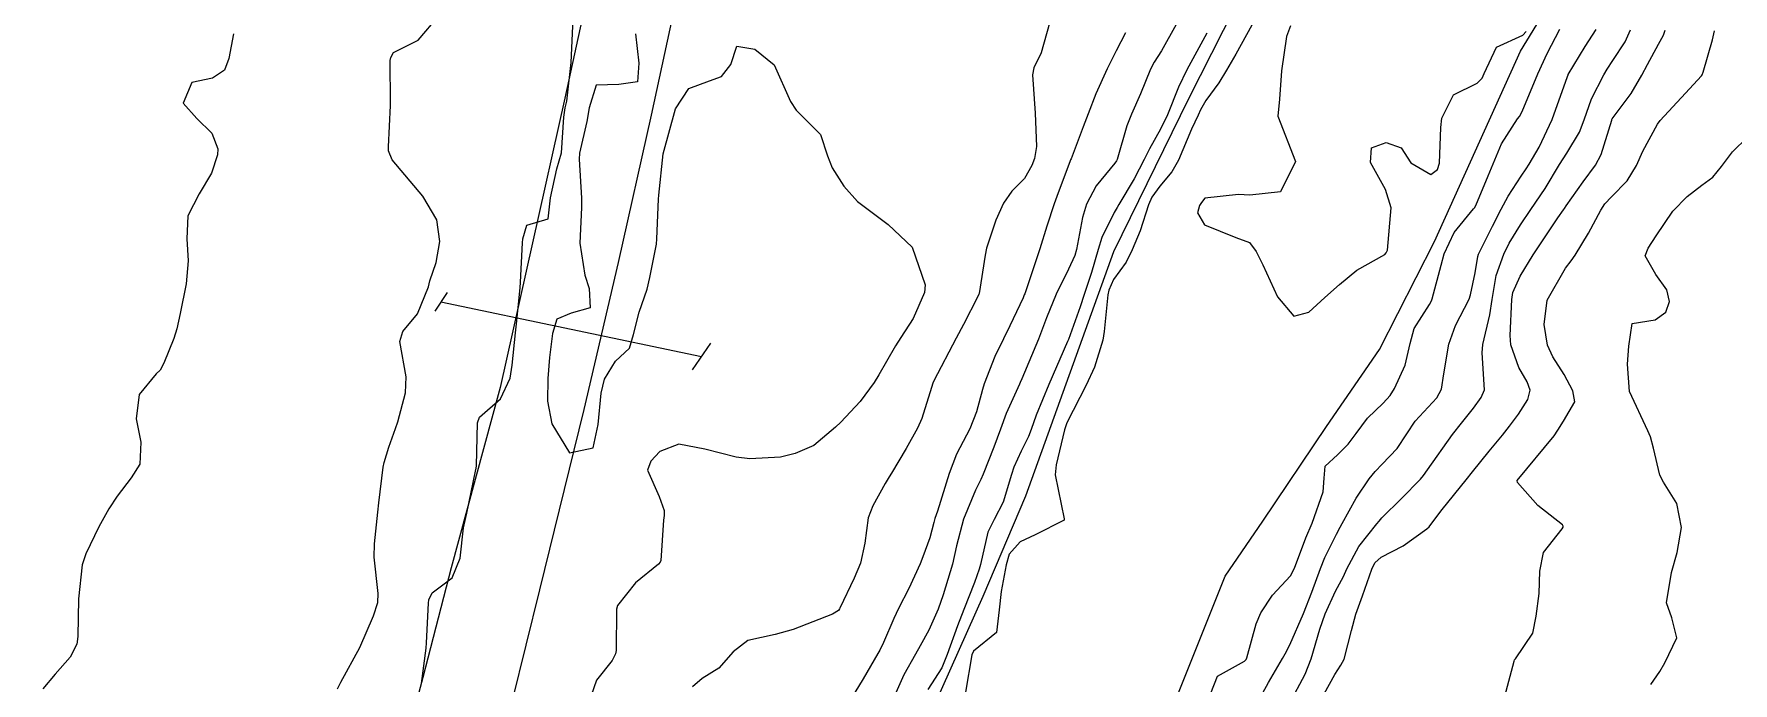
# Model space of a CAD drawing. Header units: metres. Extents: x 292545 to 299085, y 7450245 to 7463078.
# Drawn here: x 296435 to 296510.3, y 7459748.9 to 7459777.6 of the extents above; entities that cross this region are included whole.
import ezdxf

# ---------------------------------------------------------------- set-up
doc = ezdxf.new("R2010")
doc.units = ezdxf.units.M
for name, color, linetype in [('Curvas de Nivel 1m', 11, 'Continuous'), ('Curvas de Nivel 5m', 15, 'Continuous'), ('Hidrografia', 140, 'Continuous'), ('Linha Férrea', 20, 'Continuous'), ('Pórtico', 62, 'Continuous')]:
    doc.layers.add(name, color=color, linetype=linetype)

msp = doc.modelspace()

# ---------------------------------------------------------------- linework, layer by layer
at = {"layer": 'Curvas de Nivel 1m', "flags": 128}
for points, elevation in [([(296448.472, 7459748.624), (296448.627, 7459748.916), (296449.468, 7459750.458), (296450.065, 7459751.857), (296450.255, 7459752.446), (296450.27, 7459752.843), (296450.103, 7459754.446), (296450.107, 7459755.038), (296450.258, 7459756.445), (296450.299, 7459756.862), (296450.504, 7459758.442), (296450.543, 7459758.635), (296450.746, 7459759.316), (296451.049, 7459760.147), (296451.144, 7459760.436), (296451.489, 7459761.72), (296451.514, 7459762.433), (296451.242, 7459764), (296451.361, 7459764.435), (296452.024, 7459765.225), (296452.507, 7459766.423), (296452.571, 7459766.687), (296452.844, 7459767.5), (296453.003, 7459768.418), (296452.867, 7459769.384), (296452.248, 7459770.426), (296450.899, 7459772.046), (296450.737, 7459772.442), (296450.727, 7459772.62), (296450.818, 7459774.441), (296450.819, 7459774.547), (296450.807, 7459776.441), (296450.831, 7459776.565), (296450.956, 7459776.789), (296452.053, 7459777.338), (296452.973, 7459778.42)], 658), ([(296452.188, 7459748.863), (296452.395, 7459750.422), (296452.412, 7459750.656), (296452.505, 7459752.422), (296452.522, 7459752.564), (296452.67, 7459752.874), (296453.548, 7459753.539), (296453.911, 7459754.402), (296454.058, 7459755.751), (296454.198, 7459756.398), (296454.591, 7459758.252), (296454.62, 7459758.392), (296454.629, 7459758.497), (296454.672, 7459760.391), (296454.766, 7459760.653), (296455.69, 7459761.465), (296456.119, 7459762.377), (296456.215, 7459762.953), (296456.354, 7459764.375), (296456.397, 7459764.787), (296456.561, 7459766.373), (296456.586, 7459766.622), (296456.67, 7459768.372), (296456.687, 7459768.54), (296456.865, 7459769.143), (296457.807, 7459769.422), (296457.911, 7459770.355), (296458.186, 7459771.641), (296458.393, 7459772.348), (296458.494, 7459773.921), (296458.557, 7459774.345), (296458.631, 7459774.641), (296458.821, 7459776.342), (296458.906, 7459778.275)], 659), ([(296480.008, 7459778.094), (296479.628, 7459776.768), (296479.312, 7459776.105), (296479.249, 7459775.805), (296479.365, 7459774.103), (296479.428, 7459772.622), (296479.332, 7459772.104), (296479.218, 7459771.785), (296478.889, 7459771.207), (296478.341, 7459770.655), (296477.97, 7459770.119), (296477.622, 7459769.366), (296477.22, 7459768.126), (296477.153, 7459767.823), (296476.886, 7459766.129), (296476.875, 7459766.087), (296476.831, 7459765.995), (296476.197, 7459764.754), (296475.873, 7459764.144), (296474.884, 7459762.259), (296474.841, 7459762.159), (296474.781, 7459761.964), (296474.345, 7459760.586), (296474.157, 7459760.166), (296473.659, 7459759.261), (296473, 7459758.177), (296472.899, 7459758.011), (296472.728, 7459757.71), (296472.181, 7459756.723), (296471.97, 7459756.187), (296471.819, 7459755.066), (296471.641, 7459754.19), (296471.348, 7459753.528), (296470.721, 7459752.199), (296470.702, 7459752.16), (296470.662, 7459752.091), (296470.392, 7459751.935), (296468.653, 7459751.248), (296467.858, 7459751.031), (296466.648, 7459750.765), (296465.995, 7459750.26), (296465.367, 7459749.534), (296464.625, 7459749.088), (296464.196, 7459748.708)], 658), ([(296443.871, 7459777.614), (296443.658, 7459776.523), (296443.465, 7459776.005), (296442.94, 7459775.656), (296442.025, 7459775.455), (296441.638, 7459774.549), (296442.242, 7459773.866), (296442.91, 7459773.216), (296443.178, 7459772.527), (296443.163, 7459772.265), (296442.892, 7459771.446), (296442.351, 7459770.538), (296441.85, 7459769.564), (296441.802, 7459768.546), (296441.865, 7459767.566), (296441.77, 7459766.546), (296441.513, 7459765.243), (296441.367, 7459764.552), (296441.227, 7459764.135), (296440.79, 7459763.04), (296440.624, 7459762.723), (296440.45, 7459762.563), (296439.697, 7459761.647), (296439.564, 7459760.572), (296439.77, 7459759.547), (296439.728, 7459758.57), (296439.338, 7459757.963), (296438.719, 7459757.148), (296438.343, 7459756.586), (296437.909, 7459755.796), (296437.33, 7459754.6), (296437.173, 7459754.115), (296437.009, 7459752.605), (296436.983, 7459750.942), (296436.926, 7459750.606), (296436.637, 7459750.03), (296435.974, 7459749.272), (296435.424, 7459748.622)], 658), ([(296461.664, 7459777.615), (296461.816, 7459776.311), (296461.761, 7459775.492), (296460.939, 7459775.377), (296459.925, 7459775.344), (296459.617, 7459774.333), (296459.512, 7459773.739), (296459.189, 7459772.337), (296459.173, 7459772.065), (296459.28, 7459770.336), (296459.286, 7459769.927), (296459.203, 7459768.345), (296459.427, 7459766.929), (296459.615, 7459766.338), (296459.663, 7459765.494), (296458.816, 7459765.248), (296458.188, 7459764.98), (296457.993, 7459764.358), (296457.868, 7459763.283), (296457.785, 7459762.36), (296457.769, 7459761.364), (296457.964, 7459760.358), (296458.744, 7459759.077), (296459.796, 7459759.286), (296460.011, 7459760.331), (296460.153, 7459761.706), (296460.303, 7459762.327), (296460.791, 7459763.131), (296461.402, 7459763.708), (296461.583, 7459764.312), (296461.838, 7459765.289), (296462.181, 7459766.307), (296462.307, 7459766.837), (296462.597, 7459768.303), (296462.623, 7459768.536), (296462.696, 7459770.302), (296462.707, 7459770.479), (296462.903, 7459772.3), (296463.435, 7459774.292), (296464.028, 7459775.193), (296464.942, 7459775.532), (296465.479, 7459775.731), (296465.89, 7459776.261), (296466.156, 7459777.063), (296466.96, 7459776.938), (296467.817, 7459776.241), (296468.534, 7459774.628), (296468.782, 7459774.231), (296468.922, 7459774.107), (296469.858, 7459773.161), (296470.174, 7459772.211), (296470.377, 7459771.688), (296470.89, 7459770.874), (296471.5, 7459770.194), (296472.863, 7459769.175), (296473.926, 7459768.169), (296474.5, 7459766.5), (296474.461, 7459766.164), (296473.971, 7459765.013), (296473.416, 7459764.174), (296473.177, 7459763.799), (296472.792, 7459763.109), (296472.449, 7459762.521), (296472.238, 7459762.185), (296471.626, 7459761.34), (296470.765, 7459760.427), (296470.532, 7459760.203), (296469.568, 7459759.4), (296468.745, 7459759.038), (296468.096, 7459758.883), (296466.741, 7459758.799), (296466.122, 7459758.876), (296464.747, 7459759.233), (296463.591, 7459759.447), (296462.745, 7459759.122), (296462.347, 7459758.695), (296462.209, 7459758.305), (296462.721, 7459757.143), (296462.94, 7459756.522), (296462.939, 7459756.298), (296462.916, 7459756.092), (296462.791, 7459754.299), (296462.766, 7459754.225), (296462.691, 7459754.142), (296461.666, 7459753.323), (296460.874, 7459752.318), (296460.83, 7459752.149), (296460.814, 7459750.318), (296460.785, 7459750.174), (296460.636, 7459749.882), (296459.944, 7459749.01), (296459.709, 7459748.334)], 659), ([(296483.362, 7459777.663), (296482.961, 7459776.868), (296482.688, 7459776.33), (296482.55, 7459776.064), (296482.049, 7459774.956), (296481.71, 7459774.072), (296481.498, 7459773.493), (296480.956, 7459772.079), (296480.939, 7459772.043), (296480.901, 7459771.954), (296480.388, 7459770.58), (296480.203, 7459770.09), (296479.878, 7459769.11), (296479.579, 7459768.099), (296478.961, 7459766.235), (296478.905, 7459766.109), (296478.883, 7459766.058), (296478.83, 7459765.924), (296478.243, 7459764.684), (296477.959, 7459764.118), (296477.579, 7459763.338), (296477.104, 7459762.127), (296477.03, 7459761.878), (296476.77, 7459760.883), (296476.475, 7459760.134), (296475.878, 7459759.011), (296475.564, 7459758.148), (296475.05, 7459756.488), (296474.932, 7459756.157), (296474.881, 7459755.987), (296474.7, 7459755.303), (296474.39, 7459754.46), (296474.274, 7459754.164), (296473.778, 7459753.062), (296473.321, 7459752.173), (296473.104, 7459751.73), (296472.648, 7459750.674), (296472.493, 7459750.333), (296472.409, 7459750.182), (296471.745, 7459749.07), (296471.217, 7459748.194)], 657), ([(296485.615, 7459778.03), (296484.961, 7459776.861), (296484.643, 7459776.356), (296484.477, 7459776.045), (296484.027, 7459774.958), (296483.635, 7459774.053), (296483.433, 7459773.539), (296483.002, 7459772.059), (296482.973, 7459771.989), (296482.9, 7459771.895), (296482.069, 7459770.884), (296481.64, 7459770.072), (296481.458, 7459769.484), (296481.193, 7459768.077), (296481.12, 7459767.808), (296480.844, 7459767.197), (296480.295, 7459766.088), (296479.864, 7459765.047), (296479.512, 7459764.099), (296478.785, 7459762.352), (296478.705, 7459762.189), (296478.669, 7459762.111), (296478.078, 7459760.808), (296477.835, 7459760.119), (296477.545, 7459759.328), (296477.066, 7459758.127), (296476.966, 7459757.892), (296476.726, 7459757.411), (296476.198, 7459756.138), (296475.89, 7459754.947), (296475.707, 7459754.145), (296475.299, 7459752.78), (296475.077, 7459752.154), (296474.653, 7459751.216), (296474.279, 7459750.531), (296474.063, 7459750.166), (296473.555, 7459749.245), (296473.086, 7459748.175)], 656), ([(296488.961, 7459778.003), (296488.248, 7459776.71), (296487.84, 7459776.001), (296487.503, 7459775.446), (296486.933, 7459774.664), (296486.694, 7459774.246), (296486.586, 7459774.015), (296486.296, 7459773.399), (296485.714, 7459772.028), (296485.425, 7459771.502), (296484.885, 7459770.871), (296484.532, 7459770.389), (296484.384, 7459770.045), (296484.011, 7459768.899), (296483.659, 7459768.052), (296483.393, 7459767.509), (296482.84, 7459766.736), (296482.63, 7459766.267), (296482.583, 7459766.063), (296482.429, 7459764.443), (296482.369, 7459764.064), (296481.993, 7459762.866), (296481.623, 7459762.072), (296480.766, 7459760.403), (296480.668, 7459760.091), (296480.295, 7459758.539), (296480.254, 7459758.095), (296480.656, 7459756.148), (296480.647, 7459756.091), (296479.365, 7459755.441), (296478.698, 7459755.132), (296478.22, 7459754.585), (296478.082, 7459754.116), (296477.856, 7459752.933), (296477.773, 7459752.119), (296477.655, 7459751.118), (296476.645, 7459750.29), (296476.566, 7459750.131), (296476.277, 7459748.476)], 654), ([(296490.676, 7459777.964), (296490.5, 7459777.498), (296490.276, 7459775.977), (296490.183, 7459774.728), (296490.112, 7459773.978), (296490.903, 7459771.97), (296490.234, 7459770.625), (296488.88, 7459770.479), (296488.378, 7459770.498), (296486.878, 7459770.337), (296486.73, 7459770.157), (296486.647, 7459770.013), (296486.553, 7459769.698), (296486.864, 7459769.157), (296488.247, 7459768.608), (296488.857, 7459768.384), (296489.155, 7459767.987), (296489.447, 7459767.384), (296490.099, 7459765.977), (296490.82, 7459765.115), (296491.491, 7459765.291), (296492.199, 7459765.95), (296492.839, 7459766.526), (296493.617, 7459767.16), (296494.852, 7459767.853), (296494.917, 7459767.919), (296494.972, 7459768.036), (296495.133, 7459769.916), (296494.885, 7459770.731), (296494.222, 7459771.927), (296494.266, 7459772.57), (296494.912, 7459772.808), (296495.576, 7459772.577), (296496.009, 7459771.903), (296496.895, 7459771.388), (296497.177, 7459771.609), (296497.28, 7459771.886), (296497.335, 7459773.47), (296497.372, 7459773.886), (296497.892, 7459774.921), (296498.938, 7459775.427), (296499.159, 7459775.649), (296499.251, 7459775.867), (296499.8, 7459777.022), (296500.969, 7459777.556), (296501.104, 7459777.714)], 653), ([(296486.987, 7459748.014), (296487.44, 7459749.192), (296488.641, 7459749.842), (296488.712, 7459749.919), (296488.741, 7459749.989), (296489.149, 7459751.494), (296489.36, 7459751.983), (296489.884, 7459752.765), (296490.679, 7459753.622), (296490.856, 7459753.967), (296491.359, 7459755.304), (296491.63, 7459755.956), (296492.121, 7459757.343), (296492.168, 7459757.948), (296492.205, 7459758.484), (296492.749, 7459758.985), (296493.233, 7459759.458), (296493.585, 7459759.932), (296494.091, 7459760.599), (296494.773, 7459761.265), (296495.082, 7459761.614), (296495.286, 7459761.915), (296495.758, 7459762.946), (296495.973, 7459763.908), (296496.146, 7459764.573), (296496.829, 7459765.638), (296496.92, 7459765.801), (296496.951, 7459765.889), (296497.352, 7459767.381), (296497.485, 7459767.884), (296497.915, 7459768.826), (296498.785, 7459769.871), (296498.827, 7459769.917), (296498.875, 7459770.016), (296499.429, 7459771.331), (296499.646, 7459771.863), (296500.021, 7459772.75), (296500.728, 7459773.852), (296500.814, 7459773.961), (296500.926, 7459774.178), (296501.629, 7459775.84), (296502.043, 7459776.747), (296502.596, 7459777.826)], 654), ([(296490.628, 7459747.97), (296491.321, 7459749.271), (296491.597, 7459749.956), (296491.969, 7459751.263), (296492.211, 7459751.947), (296492.673, 7459752.941), (296493.015, 7459753.601), (296493.164, 7459753.935), (296493.7, 7459754.927), (296494.497, 7459755.922), (296494.595, 7459756.041), (296494.716, 7459756.193), (296495.583, 7459757.053), (296496.433, 7459757.903), (296496.569, 7459758.067), (296496.737, 7459758.313), (296497.852, 7459759.884), (296498.252, 7459760.386), (296498.771, 7459761.05), (296499.125, 7459761.52), (296499.263, 7459761.865), (296499.166, 7459763.5), (296499.188, 7459763.866), (296499.504, 7459765.182), (296499.612, 7459765.862), (296499.787, 7459766.917), (296500.116, 7459767.857), (296500.364, 7459768.348), (296500.866, 7459769.169), (296501.323, 7459769.843), (296501.946, 7459770.775), (296502.584, 7459771.825), (296502.908, 7459772.339), (296503.469, 7459773.263), (296503.678, 7459773.812), (296503.998, 7459774.744), (296504.543, 7459775.804), (296504.7, 7459776.049), (296504.952, 7459776.429), (296505.492, 7459777.268), (296505.734, 7459777.792)], 656), ([(296492.17, 7459748.397), (296492.633, 7459749.258), (296492.909, 7459749.667), (296493.044, 7459749.936), (296493.383, 7459751.206), (296493.571, 7459751.931), (296493.862, 7459752.737), (296494.272, 7459753.924), (296494.41, 7459754.199), (296494.691, 7459754.451), (296495.657, 7459754.952), (296496.71, 7459755.707), (296496.81, 7459755.8), (296496.893, 7459755.897), (296497.385, 7459756.556), (296498.456, 7459757.874), (296498.736, 7459758.225), (296499.469, 7459759.14), (296500.066, 7459759.857), (296500.368, 7459760.245), (296500.767, 7459760.787), (296501.191, 7459761.429), (296501.29, 7459761.842), (296501.157, 7459762.215), (296500.793, 7459762.842), (296500.426, 7459763.854), (296500.404, 7459764.259), (296500.477, 7459765.854), (296500.526, 7459766.163), (296500.843, 7459766.89), (296501.422, 7459767.841), (296502.514, 7459769.47), (296502.757, 7459769.822), (296502.805, 7459769.89), (296502.876, 7459770.002), (296503.637, 7459771.068), (296504.179, 7459771.807), (296504.431, 7459772.281), (296504.898, 7459773.8), (296504.906, 7459773.817), (296504.923, 7459773.848), (296505.753, 7459774.973), (296506.235, 7459775.787), (296506.481, 7459776.254), (296506.964, 7459777.162), (296507.193, 7459777.553), (296507.272, 7459777.776)], 657), ([(296500.172, 7459748.302), (296500.574, 7459749.851), (296500.592, 7459749.902), (296500.644, 7459749.959), (296501.406, 7459751.092), (296501.557, 7459751.841), (296501.682, 7459752.844), (296501.716, 7459753.835), (296501.872, 7459754.655), (296502.711, 7459755.703), (296502.75, 7459755.782), (296502.749, 7459755.82), (296502.714, 7459755.884), (296501.623, 7459756.737), (296500.732, 7459757.764), (296500.717, 7459757.85), (296502.355, 7459759.826), (296502.512, 7459760.068), (296502.763, 7459760.475), (296503.263, 7459761.328), (296503.181, 7459761.816), (296502.79, 7459762.544), (296502.29, 7459763.32), (296502.058, 7459763.831), (296501.901, 7459764.75), (296502.046, 7459765.832), (296502.847, 7459767.251), (296503.106, 7459767.562), (296503.285, 7459767.816), (296503.876, 7459768.797), (296504.422, 7459769.805), (296504.596, 7459770.084), (296504.882, 7459770.405), (296505.582, 7459771.103), (296505.989, 7459771.789), (296506.274, 7459772.422), (296506.921, 7459773.618), (296507.037, 7459773.778), (296508.167, 7459774.993), (296508.88, 7459775.751), (296508.9, 7459775.794), (296508.946, 7459775.925), (296509.361, 7459777.352), (296509.451, 7459777.745)], 658), ([(296506.629, 7459748.82), (296507.024, 7459749.387), (296507.256, 7459749.771), (296507.775, 7459750.884), (296507.566, 7459751.766), (296507.326, 7459752.427), (296507.545, 7459753.767), (296507.795, 7459754.665), (296507.995, 7459755.761), (296507.787, 7459756.827), (296507.188, 7459757.773), (296507.036, 7459758.076), (296506.748, 7459759.282), (296506.616, 7459759.781), (296506.495, 7459760.045), (296505.685, 7459761.791), (296505.594, 7459762.992), (296505.656, 7459763.791), (296505.811, 7459764.797), (296506.821, 7459764.957), (296507.302, 7459765.297), (296507.453, 7459765.771), (296507.344, 7459766.278), (296506.845, 7459766.959), (296506.382, 7459767.785), (296506.511, 7459768.129), (296506.862, 7459768.675), (296507.608, 7459769.769), (296508.233, 7459770.409), (296508.89, 7459770.915), (296509.369, 7459771.272), (296509.753, 7459771.741), (296510.249, 7459772.397), (296510.916, 7459773.048)], 659)]:
    msp.add_lwpolyline(points, dxfattribs=dict(at, elevation=elevation))
at = {"layer": 'Curvas de Nivel 5m', "elevation": 655, "flags": 128}
for points in [[(296486.969, 7459777.644), (296486.078, 7459776.023), (296485.719, 7459775.25), (296485.234, 7459774.035), (296484.916, 7459773.396), (296484.425, 7459772.527), (296484.201, 7459772.047), (296483.747, 7459771.195), (296483.069, 7459770.058), (296483, 7459769.93), (296482.869, 7459769.706), (296482.322, 7459768.602), (296482.156, 7459768.067), (296481.856, 7459767.056), (296481.531, 7459766.073), (296481.368, 7459765.532), (296480.839, 7459764.08), (296480.825, 7459764.057), (296480.802, 7459764), (296479.969, 7459762.092), (296479.406, 7459760.737), (296479.192, 7459760.106), (296479.075, 7459759.79), (296478.748, 7459759.143), (296478.418, 7459758.433), (296478.316, 7459758.114), (296477.95, 7459756.889), (296477.552, 7459756.122), (296477.274, 7459755.555), (296476.947, 7459754.127), (296476.894, 7459753.915), (296476.675, 7459753.326), (296476.216, 7459752.137), (296475.931, 7459751.417), (296475.468, 7459750.148), (296475.237, 7459749.548), (296474.619, 7459748.588)], [(296489.202, 7459747.984), (296489.698, 7459748.908), (296490.321, 7459749.973), (296490.443, 7459750.174), (296490.649, 7459750.573), (296491.245, 7459751.961), (296491.62, 7459752.903), (296492.006, 7459753.95), (296492.201, 7459754.436), (296492.706, 7459755.468), (296492.875, 7459755.774), (296492.97, 7459755.937), (296493.588, 7459757.067), (296494.165, 7459757.926), (296494.42, 7459758.241), (296494.739, 7459758.565), (296495.396, 7459759.264), (296495.822, 7459759.909), (296496.196, 7459760.471), (296496.771, 7459761.097), (296497.161, 7459761.511), (296497.36, 7459761.891), (296497.461, 7459762.562), (296497.689, 7459763.887), (296497.988, 7459764.705), (296498.581, 7459765.873), (296498.649, 7459766.057), (296498.845, 7459767.031), (296498.964, 7459767.757), (296498.999, 7459767.869), (296499.621, 7459769.107), (296500.008, 7459769.859), (296500.312, 7459770.425), (296500.895, 7459771.321), (296501.112, 7459771.635), (296501.239, 7459771.845), (296501.679, 7459772.606), (296502.264, 7459773.83), (296502.942, 7459775.727), (296502.964, 7459775.798), (296502.974, 7459775.82), (296503.716, 7459777.058), (296504.204, 7459777.808)]]:
    msp.add_lwpolyline(points, dxfattribs=at)
at = {"layer": 'Hidrografia'}
for points in [[(296492.3, 7459786.852), (296486.151, 7459774.733), (296482.836, 7459767.97), (296478.945, 7459757.154), (296477.051, 7459752.708), (296473.113, 7459743.883), (296471.076, 7459741.187), (296468.739, 7459738.621), (296467.417, 7459737.594), (296465.507, 7459734.758), (296463.157, 7459728.792), (296461.835, 7459725.026), (296460.66, 7459722.63), (296459.48, 7459719.963), (296458.305, 7459717.078), (296457.326, 7459715.268), (296456.004, 7459713.41), (296454.388, 7459710.525), (296453.262, 7459707.395), (296452.573, 7459704.433), (296451.496, 7459700.521), (296450.761, 7459698.369), (296448.95, 7459694.652)], [(296461.621, 7459696.585), (296462.499, 7459701.65), (296464.449, 7459704.962), (296466.888, 7459707.982), (296471.388, 7459713.301), (296473.436, 7459714.957), (296476.265, 7459717.977), (296477.728, 7459722.457), (296478.703, 7459726.256), (296479.386, 7459731.614), (296479.874, 7459734.829), (296483.201, 7459741.142), (296484.859, 7459746.305), (296487.785, 7459753.611), (296489.443, 7459756.046), (296492.272, 7459760.235), (296494.613, 7459763.644), (296497.051, 7459768.417), (296500.865, 7459776.845), (296503.596, 7459781.326)]]:
    msp.add_lwpolyline(points, dxfattribs=at)
at = {"layer": 'Linha Férrea', "linetype": 'Continuous'}
for points in [[(296459.968, 7459781.354), (296458.543, 7459774.764), (296457.117, 7459768.364), (296455.674, 7459761.964), (296453.513, 7459753.985), (296452.248, 7459749.125), (296450.431, 7459742.272), (296448.697, 7459736.327), (296447.25, 7459731.447), (296445.826, 7459725.595), (296443.636, 7459718.525), (296441.603, 7459712.089), (296439.09, 7459704.73), (296436.949, 7459698.222), (296435.035, 7459693.042)], [(296463.785, 7459780.574), (296462.364, 7459774.014), (296460.904, 7459767.493), (296459.385, 7459760.988), (296457.413, 7459753.009), (296456.21, 7459748.103), (296454.397, 7459741.361), (296452.701, 7459735.121), (296451.301, 7459730.313), (296449.598, 7459724.553), (296447.37, 7459717.358), (296445.32, 7459710.868), (296442.799, 7459703.487), (296440.628, 7459697.09)]]:
    msp.add_lwpolyline(points, dxfattribs=at)
at = {"layer": 'Pórtico'}
for points in [[(296453.327, 7459766.167), (296452.788, 7459765.339)], [(296453.057, 7459765.753), (296464.59, 7459763.335)], [(296464.995, 7459763.921), (296464.186, 7459762.748)]]:
    msp.add_lwpolyline(points, dxfattribs=at)

doc.saveas('drawing.dxf')
